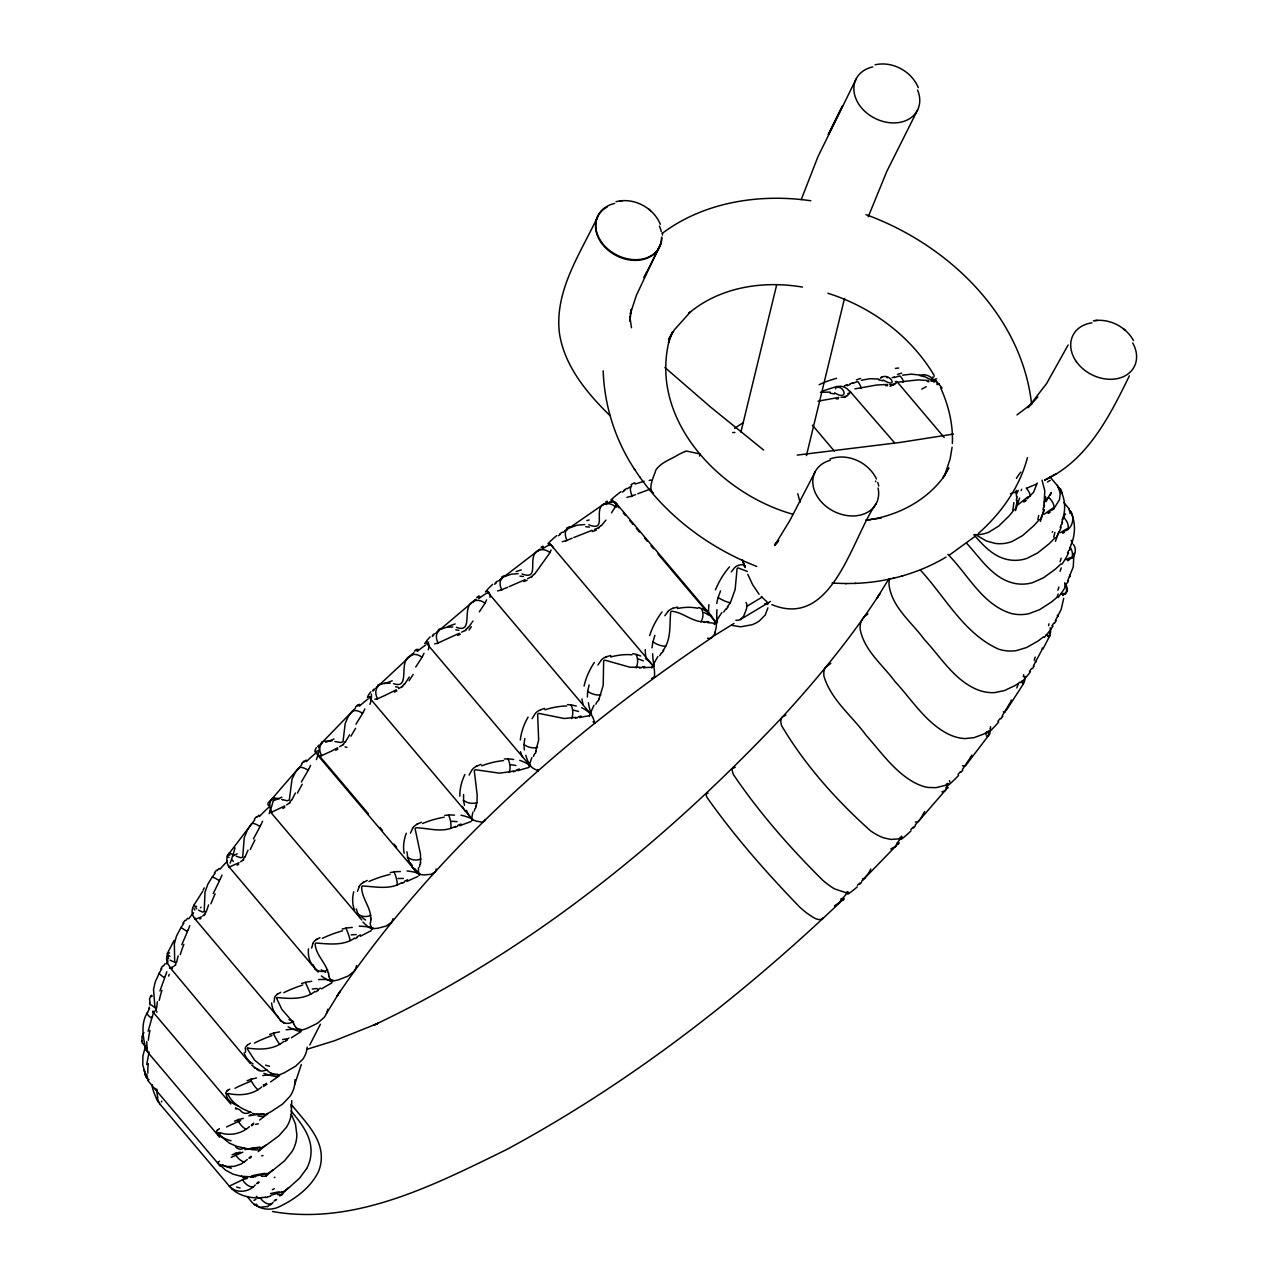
<?xml version="1.0" encoding="UTF-8"?>
<svg xmlns="http://www.w3.org/2000/svg" width="1279" height="1279" viewBox="0 0 1279 1279"><rect width="100%" height="100%" fill="white"/><g stroke="black" fill="none" stroke-linecap="round" stroke-linejoin="round"><path stroke-width="1.5" d="M294.953 1079.636L294.953 1081.347A35.284 31.112 13.5 0 1 290.029 1096.279L282.611 1104.065L271.212 1111.579A109.083 96.181 13.5 0 1 264.034 1115.128M260.165 1148.398A109.083 101.185 -2.1 0 0 267.407 1144.305L278.918 1135.832L286.416 1127.279A35.284 32.742 -2.1 0 0 291.452 1111.403L291.756 1100.627M952.343 443.525C953.255 424.228 948.458 405.043 940.513 387.553M615.791 504.661L615.519 506.388M146.797 1041.506L146.989 1047.213M154.327 1011.513L152.952 1011.977L153 1011.018M401.862 882.574C389.887 890.152 375.514 886.587 362.485 885.995A1.839 1.631 63.7 0 0 361.653 887.13C361.589 898.274 371.07 907.45 370.654 918.498M1016.549 498.362L1016.405 500.537M1016.517 496.684L1016.245 490.337M1068.908 508.866L1069.452 510.992M524.358 749.974L524.054 745.705A33.574 27.978 20.2 0 1 523.99 744.554L524.806 738.479M144.239 1069.788L144.223 1071.642M273.994 1002.224L274.649 998.004M193.864 906.044L194.024 905.148A11.095 11.047 72.2 0 0 194.888 918.834L280.804 1020.434A11.095 9.257 -49.3 0 0 292.747 1021.873L293.818 1024.191M1023.216 683.418L1023.104 684.297L1022.592 682.89A60.465 8.329 -31.8 0 0 1021.649 681.099M463.59 794.547L463.574 800.302A11.095 7.866 4.2 0 0 477.003 802.652L477.163 794.898L474.285 770.869A1.839 1.807 -88.1 0 1 475.324 769.718L499.465 773.155L512.303 771.413M652.034 647.798L652.658 643.113A33.574 31.623 4.6 0 1 652.961 641.882L654.896 635.375M1063.712 598.236L1061.202 609.396L1055.319 620.683M1044.16 502.823L1044.799 490.816L1042.017 480.169M1044.096 503.526L1043.888 505.381M219.684 1137.303L145.678 1049.803L146.366 1048.188M419.56 866.794L419.864 864.508M146.685 1064.576L149.099 1052.057M156.63 1007.996L157.365 1001.761M952.104 447.186L950.137 458.905L944.589 475.596L948.81 467.922L942.767 477.93L944.813 475.292C926.779 501.064 896.595 516.332 865.819 520.233M245.52 1048.396L245.488 1052.265M587.381 697.023L587.557 692.515A33.574 30.104 15 0 1 587.685 691.315L589.107 684.968M716.72 603.48L717.743 598.7M767.896 607.893L765.274 614.911L759.486 620.811A41.791 32.295 27.1 0 1 752.068 624.744L740.589 626.806L731.732 625.351M455.372 826.362C443.062 833.221 429.009 828.2 416.091 827.737A1.839 1.743 72.7 0 0 415.131 828.888L420.519 854.276L420.567 861.119M311.644 948.139L312.875 943.646M169.499 966.956L250.316 1063.632M1037.221 483.014L1033.64 492.159L1027.293 498.778M1043.584 507.267L1043.009 509.697M1068.908 508.658L1063.84 502.503M420.231 862.606L420.455 861.614M551.009 549.906L550.29 552.096M148.124 1031.258L151.785 1018.34A11.095 2.958 27.6 0 1 147.533 1012.504L149.563 1008.348M740.909 432.078L776.657 284.961M806.441 455.58L844.492 298.455M1042.273 647.957L1041.714 650.052M326.481 1013.432L340.198 991.145L337.144 995.893C434.876 851.574 568.292 734.066 712.259 637.326L714.817 633.537L716.128 627.669A109.083 39.569 56.8 0 0 716.448 623.081L657.95 553.935M1062.449 520.089L1061.778 522.647M1063.616 514.925A11.095 5.676 18.8 0 1 1062.705 519.018L1062.577 519.562M178.133 955.845L176.534 962.511M535.613 751.524L538.651 740.093L537.644 714.497A1.839 1.823 -40.2 0 1 538.747 713.378L564.135 718.494L575.934 717.359M1027.453 457.61C1019.667 487.363 1001.169 513.311 978.339 533.487M294.634 1084.736L301.284 1064.56M474.253 811.078L474.973 808.568M153.624 1012.169L152.201 1017.077M715.105 632.673L715.377 631.762M357.496 891.319L359.255 886.635M1062.705 519.018C1066.158 508.562 1065.039 496.364 1058.596 487.299M935.78 380.71L934.917 381.462M1041.57 650.563L1033.304 666.103M477.003 802.652L475.66 806.473M159.939 990.969L164.671 977.875A11.095 1.423 30.9 0 1 159.331 972.935L161.809 968.683M880.56 377.976C889.433 371.054 899.984 389.935 883.229 380.007M1011.353 700.029L1011.018 701.036M166.83 971.768L165.151 976.612M801.214 199.652L817.968 156.662L856.051 79.122M1061.138 524.71L1060.163 527.332M486.548 599.867L485.428 602.537M208.605 904.892L206.191 911.863M868.249 216.743L886.907 171.178L917.619 109.93M142.688 1043.184L145.342 1046.734L142.896 1055.974L142.784 1065.039L146.845 1078.485L144.655 1074.232M167.437 953.367L168.54 958.515M1058.181 594.016L1057.014 597.229A109.083 96.181 13.5 0 1 1051.082 602.249L1039.603 609.667L1028.971 613.664A35.284 31.112 13.5 0 1 1011.289 613.504C982.304 604.695 968.011 574.447 947.835 554.319M1070.235 511.04C1076.326 522.36 1075.463 536.604 1069.724 548.067M599.563 697.343L603.208 685.288L603.64 661.179A1.839 1.807 7.6 0 1 604.775 660.124L629.955 667.222L640.044 667.238M1010.842 701.516L1002.065 716.128M189.804 925.708L187.965 930.409M410.415 833.173L412.637 828.392M971.688 755.154L971.321 756.097M1042.929 649.061L1049.899 635.583L1049.435 632.37M533.503 756.433L534.606 753.731M181.826 944.701L187.421 931.656L180.994 927.531L176.422 936.26L174.344 943.806L174.695 962.272L169.963 960.145M423.973 653.313L422.534 656.431M221.986 875.108L220.052 879.616M924.573 811.605L920.736 818.512L915.172 825.035M720.557 590.898L718.111 597.437A11.095 3.118 27.2 0 0 730.373 602.681L735.137 589.571L737.072 568.771A1.839 1.631 35.8 0 1 738.175 567.924L747.304 571.441M870.807 868.985L869.081 872.438M262.579 821.214L260.644 825.451M248.03 850.167L244.913 857.298M364.835 708.934L363.156 712.483M1021.106 490.592L1021.681 489.265M310.589 765.37L308.751 769.287M971.129 756.544L962.352 769.542M699.485 456.075L700.093 454.349A4.189 1.263 -40.2 0 0 699.965 453.981L686.551 451.055A4.652 1.407 -40.2 0 0 685.88 451.167L684.745 451.615M1046.126 501.624L1047.821 498.075M661.019 243.09L636.334 295.465L630.275 314.058L631.394 309.214L629.86 321.141L629.78 316.153L631.49 327.744M1068.78 550.258L1067.453 553.04M1062.194 519.578L1062.689 518.539M469.105 775.122L471.711 770.326A11.351 11.223 28.6 0 1 475.196 767L476.332 766.393M663.018 650.451C671.523 639.548 669.397 624.983 670.676 612.193A1.839 1.743 26.8 0 1 671.811 611.234C682.858 612.337 691.827 621.578 703.066 621.802M213.241 893.589L219.476 880.799A11.095 1.759 36.3 0 0 211.946 877.442L207.933 883.997L204.992 892.055L204.208 911.591L202.498 912.071L198.533 910.168M147.533 1012.504C140.754 1022.56 142.912 1036.901 145.342 1046.734M309.774 1044.975L320.389 1024.223M1069.947 576.142L1069.548 576.941A11.095 2.958 27.6 0 0 1069.676 575.118M598.124 215.783C580.81 252.922 554.143 290.525 559.467 333.483C564.599 366.29 586.901 392.989 609.859 415.515M646.343 272.907L644.04 277.527L659.372 247.215M295.417 792.996L291.708 800.19M595.854 704.201L597.309 701.388M815.251 471.599L790.07 520.153L774.594 545.493L778.655 540.425L775.122 544.262L777.792 542.072M228.206 854.66L254.777 819.823M1129.373 375.866C1109.708 415.995 1087.47 460.568 1044.607 480.153L1056.166 473.71M1067.565 581.018L1073.257 566.949L1073.96 553.295M988.811 734.897L988.091 736.128A11.095 11.063 20.5 0 0 990.282 728.295M167.277 953.638L174.152 940.369M876.227 503.574C852.054 537.148 832.821 629.86 771.813 604.615M253.434 838.896L260.053 826.586A11.095 3.341 38.6 0 0 251.451 823.868L247.327 830.071L244.241 837.777L242.706 857.122L240.724 857.729L236.183 856.179M1068.125 345.01L1046.558 383.604L1027.98 407.697L1037.829 396.922M1049.819 635.791L1049.052 636.59A11.095 10.776 56.6 0 0 1050.171 627.749M532.112 718.622L535.006 713.906A11.351 11.335 -55.2 0 1 538.699 710.692L539.882 710.149A28.857 26.699 -24.9 0 1 540.697 709.589M947.691 787.081L947.052 788.168M269.421 802.317L269.949 801.437M1066.334 583.304L1064.672 586.182M159.331 972.935L155.271 981.792L153.544 989.434L154.951 1007.772L151.21 1004.846M349.615 734.801L345.442 741.916M598.572 699.085L599.227 697.918M306.64 1168.574L299.622 1178.135L288.75 1187.903A109.083 103.647 -55.3 0 1 281.86 1192.731M301.396 781.981L308.159 770.326A11.095 4.86 40.7 0 0 298.535 768.151L270.684 800.35M597.901 665.048L600.986 660.492A11.351 11.191 68.1 0 1 604.775 657.47L605.974 657.006M888.713 579.163L876.882 598.3L879.952 593.552C851.334 637.534 817.936 678.206 782.54 716.864L782.013 717.455A35.284 12.95 42.6 0 0 781.517 725.513C804.747 764.858 836.546 800.462 870.663 830.918A35.284 12.95 42.6 0 0 883.917 837.937L890.999 839.424L897.986 838.944A109.083 40.049 42.6 0 0 901.359 837.905M659.756 655.679L661.531 652.786M409.28 677.023L404.803 683.913M355.946 724.218L362.612 713.426A11.095 6.267 42.8 0 0 352.045 711.636L348.096 716.832L345.186 723.53L343.028 741.612L340.71 742.539L334.858 741.5M1023.152 684.297L1006.221 710.453M202.658 891.431L193.896 905.212L196.726 908.857M1053.864 623.017L1051.914 625.911M180.994 927.531L183.84 923.278M163.488 966.029L165.071 963.663M664.84 615.727L668.022 611.41M868.633 873.205L861.678 881.247M1065.487 513.87L1063.377 517.292A11.095 8.569 46.6 0 1 1067.853 529.522C1073.417 525.349 1074.376 515.725 1070.331 510.992M415.739 667.03L422.054 657.278A11.095 7.562 44.8 0 0 410.655 655.727C397.321 660.747 411.438 689.973 393.468 683.625M148.972 1079.396L148.188 1080.531L146.685 1074.12M472.255 622.09L472.942 621.066M1050.89 493.15L1048.316 497.211A11.095 7.418 44.5 0 1 1053.88 508.77L1051.37 510.561M471.535 623.145L468.306 627.605M723.658 612.049L725.673 609.156M730.373 602.681L727.351 606.838M479.305 611.858L485.029 603.256A11.095 8.681 46.9 0 0 472.91 601.817C461.223 607.237 474.221 633.968 456.347 627.302M731.284 571.857L734.466 567.86A11.351 10.168 60.3 0 1 738.159 565.414M211.946 877.442L215.08 873.253M1031.657 668.421L1029.499 671.299M611.474 512.831L615.343 506.852A11.095 10.344 52.2 0 0 602.233 505.173C594.495 511.968 606.742 531.936 588.74 524.79M185.727 920.624L187.485 918.29M946.38 789.111L918.546 821.294A11.095 4.86 40.7 0 1 915.348 822.013M896.451 382.757L894.724 384.308M898.897 842.493L897.81 843.852M318.247 746.872L319.11 745.769M150.634 996.165L149.499 999.155L150.139 1002.912M605.974 520.089L601.434 525.605M155.862 1010.234L154.935 1011.113M143.919 1032.601L142.017 1036.438L141.969 1040.93M1000.258 718.398L997.956 721.18M217.142 870.647L219.013 868.393M273.035 1202.372L270.477 1204.914M849.304 393.692L846.698 396.218M836.274 387.521C844.7 385.059 849.016 401.734 834.627 392.797M274.09 1201.109L275.433 1199.59M960.465 771.717L958.067 774.355M256.951 817.345L258.902 815.203M844.06 898.37L842.701 899.808M320.246 744.458L322.276 742.332A11.095 10.36 47.2 0 0 321.764 755.537A33.925 11.911 -87.9 0 1 321.285 755.729M534.382 574.415L549.986 552.688A11.095 9.624 49.2 0 0 537.292 551.217C526.932 557.308 540.457 581.034 521.976 573.919M896.819 845.019L895.844 846.058M372.956 691.14L374.171 689.861M301.972 764.346L295.385 772.324L291.996 779.183L289.326 800.062L287.088 800.75L282.004 799.487M175.223 965.053L173.88 966.189M352.045 711.636L355.466 708.134M321.093 743.547L354.011 709.605M895.987 845.915L863.117 879.808M255.256 1184.962C249.693 1191.516 239.109 1193.355 231.867 1188.543M895.7 846.218L890.855 848.968M913.254 827.065L910.84 829.511M304.162 762.028L306.129 760.046M256.535 1183.667L258.294 1181.956M217.654 1129.981L217.414 1130.236A11.351 4.461 34.6 0 0 216.551 1132.075M864.86 616.254L863.149 618.093A35.284 21.919 35.2 0 0 860.175 629.188C864.108 650.499 882.702 664.84 894.98 681.531C912.135 699.917 925.964 723.29 949.322 734.594A35.284 21.919 35.2 0 0 965.053 738.591L974.118 737.631L983.615 734.082A109.083 67.739 35.2 0 0 988.427 731.284M1053.88 508.77L1059.492 499.673L1060.195 493.726L1058.564 487.379L1059.636 489.617M375.674 688.342L413.964 652.626M410.655 655.727L412.557 653.921M432.238 636.494L433.757 635.055M841.374 901.135L834.436 905.9M253.098 1187.152L253.274 1186.992A11.095 7.466 54.9 0 1 242.594 1179.766L229.644 1185.985A28.857 2.718 10.6 0 0 229.756 1186.145M859.76 883.086L857.394 885.276M840.303 902.159C739.518 997.796 628.597 1083.889 506.036 1149.853C434.3 1184.882 354.811 1225.985 272.491 1211.517M357.656 706.04L359.575 704.265M376.761 687.303L378.28 685.928A11.095 9.64 50.3 0 0 377.641 698.702L385.347 695.264M204.384 914.645L202.642 916.004M247.311 1159.541L241.251 1163.986L234.217 1166.336L227.294 1166.544L219.684 1164.514L225.44 1170.061L233.098 1174.186L240.74 1176.216L251.276 1176.84M227.454 1090.651L226.991 1091.115A11.351 5.915 36.2 0 0 225.775 1093.353M1031.354 404.02L1016.965 414.956M218.517 1161.892L219.524 1161.188M248.893 1158.103L251.004 1156.248M472.91 601.817L476.028 599.148M494.589 584.263L496.412 582.712M435.611 633.393L438.745 630.755A11.095 8.713 52.6 0 0 438.137 642.969L459.353 633.249M416.075 650.771L417.897 649.236M436.922 632.258L474.701 600.251M242.642 860.271L240.532 861.79M249.485 1126.591C241.939 1133.578 230.572 1136.056 220.787 1132.97M1070.235 558.907C1075.319 557.228 1077.062 548.787 1073.369 544.422M974.502 536.78L949.753 554.83M1023.424 501.896L1025.614 500.121M217.942 1129.725L219.428 1128.702M251.339 1125.056L253.77 1123.106M537.292 551.217L540.122 549.027M558.523 535.725L560.586 534.126M498.57 580.954L502.167 578.204A11.095 7.61 54.7 0 0 501.784 589.731L507.571 587.301M770.406 601.514L740.429 619.484A35.284 15.188 58.5 0 1 735.841 620.283M500.073 579.771L538.923 549.938M477.978 597.581L479.673 596.302M289.054 803.26L286.592 804.891M261.731 1086.926C252.555 1095.064 239.509 1095.927 228.094 1093.465A1.839 0.879 48.5 0 0 227.918 1094.312M227.854 1090.332L229.804 1089.053M865.787 615.471L867.865 614.016M263.826 1085.359L266.528 1083.361M1047.869 513.055L1049.867 511.616M1064.432 594.399L1067.469 591.106L1066.494 585.59M277.335 994.375L276.568 994.966A11.351 8.457 38.6 0 0 274.441 997.892M662.202 233.386C704.217 201.842 759.742 193.369 810.838 200.755M563 532.336L604.679 503.51M622.425 492.111L624.696 490.496M602.233 505.173L603.272 504.438M342.452 745.002L339.702 746.696M248.014 1044.703L250.396 1043.216M564.966 530.929L567.013 529.538A11.095 6.315 56.7 0 0 566.997 540.282L572.129 538.235M283.73 1041.522C273.658 1049.835 259.973 1049.851 247.806 1048.093M541.88 547.78L543.367 546.788M316.169 939.777L315.305 940.401A11.351 9.481 39.2 0 0 312.731 943.566M286.032 1039.955L288.958 1037.988M627.334 488.706L631.65 485.956A11.095 4.908 58.7 0 0 632.178 495.836L635.519 494.621M277.927 993.959L280.709 992.312M401.542 686.951L398.536 688.646M1067.693 529.634L1065.759 530.785M1062.753 532.624L1064.48 531.536M314.986 991.481C304.114 999.778 289.965 998.771 277.287 997.54M734.018 623.433L710.117 638.237A35.284 12.79 56.9 0 1 707.559 638.205M740.429 619.484L743.659 616.206L746.328 609.348A102.96 44.333 58.5 0 0 746.968 606.278A5.292 2.286 58.5 0 0 746.073 602.457M363.092 882.638L362.101 883.277A11.351 10.296 39.1 0 0 359.159 886.571M172.969 966.796L169.531 968.123M201.427 916.787L195.127 919.377M317.416 989.978L320.501 988.107M316.856 939.33L319.99 937.619M239.029 862.717L229.309 867.018A11.095 11.063 20.6 0 1 228.989 853.317M653.153 678.158L654.608 675.744L654.448 670.324A109.083 24.013 53.9 0 0 653.713 666.455L549.762 543.527A110.937 24.429 53.9 0 0 549.346 545.286M464.853 630.531L461.687 632.162M606.166 502.599L607.413 501.912M416.922 824.363L415.851 825.003A11.351 10.887 37.3 0 0 412.573 828.344M354.683 938.067C343.188 946.124 328.783 943.886 315.833 943.055A1.839 1.487 58.3 0 0 315.146 944.174C315.881 955.077 325.777 962.655 328.175 972.823M284.833 805.914L271.883 812.101A33.925 8.202 87.6 0 1 271.548 811.989M946.044 557.116C918.61 573.44 886.955 582.217 855.107 583.384M363.844 882.19L367.265 880.448M380.183 684.585L384.339 683.178L390.223 683.178M357.209 936.644L360.374 934.933M441.111 629.188L446.467 627.286L452.798 626.982M323.667 741.276L331.964 740.893M337.704 747.783L331.325 751.157M504.965 576.445L511.152 574.207L518.171 573.647M530.849 577.133L527.556 578.652M330.59 751.54L321.764 755.537M417.737 823.916L421.383 822.221M1067.693 560.122L1069.116 559.419M570.178 527.667L577.101 525.205L584.711 524.534M386.034 694.913L396.362 689.749M404.42 881.295L407.617 879.776M272.987 797.872L279.462 798.688M768.759 602.665L765.785 603.672A34.981 17.314 59.8 0 1 764.714 603.752M635.135 484.054L644.136 481.256M830.822 663.385L825.882 666.935A35.284 17.65 39.2 0 0 824.044 676.543C831.19 700.093 852.198 716.08 866.235 735.441C880.879 751.828 893.781 770.773 913.206 781.949A35.284 17.65 39.2 0 0 927.787 787.432L935.94 787.672L944.286 785.626A109.083 54.565 39.2 0 0 948.426 783.691M253.945 1200.357L255.944 1199.43M477.195 765.961L481 764.378M847.226 385.778L849.816 384.611M597.885 528.051L594.543 529.41M509.138 586.613L525.109 579.659M1027.117 488.018L1036.534 484.054M573.855 537.516L592.049 530.321M457.914 825.275L461.064 824.012M232.107 1154.809L235.032 1153.658A11.095 6.171 56.9 0 0 244.593 1161.987M540.761 709.749L544.646 708.342M852.725 383.38L857.33 381.638A11.095 1.375 68.5 0 1 861.295 387.745L876.547 385.027L887.674 384.467M234.489 1121.171L237.718 1119.94A11.095 4.732 59 0 0 246.255 1129.229M637.757 493.758L650.196 489.122M247.119 1080.707L250.588 1079.476A11.095 3.213 61.1 0 0 258.054 1089.66M512.607 771.301L513.87 770.837M267.375 1206.513L260.308 1207.248L253.881 1204.322M606.885 656.671L610.77 655.487M830.007 458.985C847.593 452.59 868.601 462.343 876.467 479.017M243.522 1179.43L247.295 1178.359M565.989 540.649L562.232 541.72M269.677 1034.423L273.338 1033.256A33.59 31.32 12.5 0 1 274.569 1032.745M673.01 608.292L671.843 608.724A11.351 10.792 61.7 0 0 668.054 611.442M516.348 769.974L519.37 768.983M1062.593 594.879L1063.632 594.559M500.888 590.051L497.595 590.946M236.071 1153.274L240.228 1152.107M631.059 496.236L626.902 497.403M822.605 391.054L836.834 386.418M738.191 565.526L739.342 565.19A28.857 25.644 -74.8 0 1 740.189 564.902L743.866 564.423M894.133 377.593L898.561 376.266A11.095 2.894 71.8 0 1 903.598 381.462L917.954 379.911L928.762 380.534M238.853 1119.557L243.33 1118.358M437.37 643.241L434.572 643.881M1010.426 493.726L1017.381 491.552M785.882 715.137L782.54 716.864C665.048 841.598 528.914 952.056 373.26 1025.406L378.312 1023.232L334.458 1040.77L307.216 1049.196M920.608 375.211C929.433 372.125 940.609 385.746 924.046 376.25M301.62 983.455L305.409 982.4L310.669 994.167M251.803 1079.092L256.535 1077.957M861.391 380.263L870.072 378.696L878.897 379.08M1065.327 594.255L1065.407 594.239A11.095 10.264 51.8 0 0 1064.624 583.048M377.017 698.894L374.747 699.229M892.774 578.412L893.909 578.124M901.503 576.158L902.702 575.854M274.617 1032.888L279.509 1031.897M818.016 401.174L838.832 397.449M342.132 929.066L345.985 928.186A11.095 1.551 68.9 0 1 350.174 940.593M895.204 381.75L896.723 381.494M578.284 716.736L581.13 716.08M875.06 64.797C892.438 60.848 911.607 71.272 918.306 87.675M616.014 201.698C633.681 197.126 653.521 207.582 660.364 224.353M902.574 375.179L911.16 374.155L919.841 375.051M270.572 1196.233L267.823 1196.76M677.726 607.109L673.905 608.021A28.857 26.507 -61.4 0 0 672.994 608.164M390.255 872.582L394.092 871.926A33.59 32.63 -69.9 0 1 395.387 871.702L400.295 871.543M229.373 852.981L234.009 855.139M859.952 388.017L854.9 388.864M953.431 434.077L900.384 442.39L797.281 455.084M1093.353 320.837C1109.149 318.071 1125.952 326.657 1133.546 340.662M321.285 755.649L319.558 755.617M935.333 379.016L936.724 378.84M820.335 392.285L830.247 392.093M902.271 381.654L897.203 382.261M642.218 666.887L644.808 666.583M866.251 520.073L881.247 518.059M444.788 815.41L448.545 815.027A33.59 31.687 -89.6 0 1 449.808 814.947L454.541 815.107M265.68 1197.064C253.913 1199.542 239.157 1196.361 231.403 1188.335M311.692 981.281L306.704 982.096A33.59 32.439 -3.6 0 0 305.377 982.272M843.964 397.098L841.086 397.305M619.995 200.931L622.665 200.675M1094.76 320.629L1097.446 320.374M255.704 1176.664L253.194 1176.824M653.425 493.054C647.11 488.786 654.224 476.092 655.855 470.001C660.907 462.486 670.404 459.593 677.886 454.972A66.444 20.064 -40.2 0 1 684.793 451.551M939.41 383.972L937.571 384.1A11.095 4.333 75.8 0 0 932.375 379.208M352.285 927.387L347.296 927.93A33.59 32.87 -34.9 0 0 345.969 928.09M703.578 621.77L704.585 621.706M735.281 767.304L732.611 768.375A35.284 7.946 45.6 0 0 733.634 774.882C759.39 812.868 790.182 847.961 822.781 880.288A35.284 7.946 45.6 0 0 834.532 888.873L845.867 892.694A109.083 24.541 45.6 0 0 848.345 892.55M504.374 758.943L507.987 758.863A33.59 30.104 81.1 0 1 509.186 758.943L513.678 759.47M832.085 583.112L846.346 583.56M845.595 583.576L855.923 583.352M849.512 390.798L894.325 442.534M706.552 621.642L708.854 621.722M892.358 384.723L889.752 384.579M567.556 704.585L570.962 704.857A33.59 27.898 76.6 0 1 572.081 705.113L576.253 706.008M708.086 793.124L706.104 793.955A34.901 5.292 47 0 0 707.143 797.616C734.658 836.578 766.569 872.838 799.759 907.131A34.901 5.292 47 0 0 807.017 913.254C811.206 915.764 817.681 921.951 822.765 918.674A26.507 3.997 47 0 0 822.861 917.906M250.748 1149.166L248.574 1148.958M941.936 791.829L945.085 790.726A11.095 10.84 41.9 0 0 947.387 785.13M271.548 812.101L270.461 811.717M246.911 1148.654L236.759 1146.368L229.341 1143.138L220.739 1136.136L218.533 1132.746L220.388 1132.858M802.509 287.088C763.147 280.373 719.533 286.96 688.518 313.563L690.34 311.996L674.561 329.598L668.533 339.606L672.562 331.837L668.517 342.82L669.445 339.638C648.485 419.704 720.349 494.238 793.396 514.398M632.785 653.665L635.919 654.288A11.095 7.834 -85 0 1 636.031 667.942M932.919 381.414L930.632 380.902M255.864 1114.409L254.041 1113.817M1036.118 661.93L1035.303 661.451M636.958 654.576L640.747 656.047M698.462 607.445L701.26 608.452A11.095 8.553 -75 0 1 700.956 621.898M827.865 293.243C871.431 306.976 910.648 335.945 934.15 375.387M251.26 1112.41C241.923 1109.101 232.282 1103.649 227.918 1094.312M866.011 214.648C947.595 244.305 1021.905 314.986 1031.641 404.548M756.688 566.405C710.293 548.419 668.469 517.547 639.612 476.795M702.187 608.852L705.528 610.786M259.845 1070.331L256.408 1068.477M986.429 736.08L987.948 736.32L965.629 765.577A11.095 3.341 38.6 0 1 962.527 765.721M427.905 643.881L427.474 643.641A110.937 8.569 48.4 0 0 426.371 643.129L530.337 766.041A109.083 8.425 48.4 0 0 533.103 768.263L538.171 770.965A35.284 2.734 48.4 0 0 537.708 769.494M235.544 1107.822L240.1 1110.044A11.095 8.473 -76.2 0 0 250.412 1111.931M270.908 1073.257L269.485 1072.298A48.266 22.734 -43.6 0 1 268.446 1071.386L254.569 1060.163L247.439 1049.052A1.839 1.103 51.3 0 1 247.79 1048.077M233.05 1189.342L230.508 1187.408M168.476 953.191L168.173 952.935A11.095 10.776 56.6 0 0 169.643 966.38M284.466 1023.376L281.508 1021.058M977.188 535.661L986.445 541.001L995.174 543.399A35.284 33.542 -55.3 0 0 1012.36 541.353L1022.576 535.581L1033.544 525.925A109.083 103.647 -55.3 0 0 1039.188 519.626M763.595 450.032L710.884 407.298L664.856 367.457M1125.28 330.366L1123.314 328.719M650.515 210.683L648.533 209.021M229.069 866.858L228.429 865.995M251.723 1065.071L255.576 1067.981A11.095 8.985 -64 0 0 266.751 1069.564M761.229 596.414L766.217 601.194M318.167 972.104L315.721 969.322M220.5 1166.4L148.14 1080.899M292.747 1021.873L281.876 1009.451L276.76 998.595A1.839 1.311 54.4 0 1 277.287 997.524M1064.831 583.304L1066.094 584.903M973.99 534.878C983.503 545.765 994.295 557.612 1009.371 559.882A35.284 33.542 -26.1 0 0 1026.989 558.363L1037.573 552.992L1048.988 543.863A109.083 103.695 -26.1 0 0 1054.887 537.867M966.652 543.255C980.721 558.459 993.032 578.891 1014.775 583.432A35.284 32.742 -2.1 0 0 1032.585 582.664L1043.296 577.9L1054.887 569.523A109.083 101.185 -2.1 0 0 1060.883 563.943M1049.915 476.795L1057.589 485.86M935.748 380.502L942.127 388.049M896.899 381.542L944.158 437.434M812.405 425.172L834.34 451.119M1022.944 682.554L1023.168 682.97A48.266 6.363 -35.6 0 1 1023.44 683.258M615.023 501.896L711.62 616.126M618.972 507.843L612.465 500.153A110.937 40.193 56.9 0 0 611.65 501.64M623.305 512.959L625.463 515.517M629.796 520.633L633.009 524.438M636.303 528.323L639.42 532.016M644.552 538.091L647.126 541.129M650.979 545.685L653.617 548.803M593.024 721.804A35.284 2.558 51.1 0 0 594.879 722.955L592.944 717.583A109.083 7.882 51.1 0 0 591.17 714.497L487.219 591.585A110.937 8.026 51.1 0 0 487.571 592.737L487.747 593.2M368.352 813.748L315.737 751.54A110.937 40.736 42.6 0 1 318.215 750.709M379.911 827.417L382.469 830.439M394.028 844.108L396.586 847.146M408.145 860.799L411.998 865.355M414.556 868.377L419.688 874.452A109.083 40.049 42.6 0 0 424.292 874.884L431.199 874.308L435.084 871.99A35.284 12.95 42.6 0 0 436.187 868.953M317 754.37L413.597 868.585M269.725 811.094L361.797 919.953M228.781 866.57L316.712 970.537M295.513 1026.733L294.506 1025.39A48.266 22.255 -45.4 0 1 293.962 1024.079M152.84 1011.865L230.78 1104.001M247.199 1196.584L251.563 1201.764A15.972 15.028 -68.3 0 0 253.082 1203.315A26.507 24.94 -68.5 0 0 278.262 1207.2C294.362 1199.622 309.934 1188.431 318.151 1172.299A34.901 32.838 -68.3 0 0 321.173 1160.724C323.139 1138.342 305.169 1121.939 292.507 1105.855M159.731 1103.857L229.596 1186.464M278.95 1018.484L277.703 1016.853M291.068 1110.923C300.581 1122.594 311.309 1135.512 311.053 1151.452A35.284 33.542 -55.3 0 1 306.656 1168.59M219.7 1165.521L218.581 1163.938M920.496 570.194C945.421 597.245 964.206 634 998.979 649.316A35.284 28.73 23.4 0 0 1016.277 650.627L1026.589 647.526L1037.685 641.243A109.083 88.811 23.4 0 0 1043.392 636.878M759.087 594.271L752.628 584.679L747.767 574.319M603.176 370.798C604.359 405.827 615.343 440.344 634.72 469.569M360.134 917.778L358.216 914.565M634.256 468.881L640.044 477.435M159.188 1103.137L157.061 1098.773M218.405 1135.384L217.126 1132.395M291.372 1114.345L295.513 1124.209L296.872 1134.969A35.284 33.542 -26.1 0 1 292.028 1151.596L284.641 1160.724L273.306 1169.949A109.083 103.695 -26.1 0 1 266.16 1174.49M409.328 861.726L407.953 858.113M312.843 964.366L315.178 968.587A11.095 9.273 -33.5 0 0 327.712 970.042M766.745 601.434L767.752 604.503M329.071 975.957L328.495 974.278M744.906 566.661L742.38 559.93L745.209 567.62M877.842 482.455L878.769 485.988M226.799 1097.014L226.191 1093.561M464.517 805.322L463.685 801.357M800.03 502.295L797.792 493.71M1069.868 512.511L1070.091 513.518M356.281 908.905L357.816 913.702A11.095 9.049 -18.5 0 0 370.83 915.316M157.173 1098.053C161.857 1111.563 150.075 1085.807 152.521 1084.896M290.957 1104.369L291.388 1107.854M194.888 918.834L194.728 917.379M370.766 922.207L370.638 920.209M406.946 851.83L407.697 857.138A11.095 8.569 -5.9 0 0 420.999 859.056M662.474 235.096L662.41 233.146M155.622 1088.397L155.638 1090.092M661.451 237.782A34.421 26.603 27.1 0 1 614.607 254.713A34.421 26.603 27.1 0 1 607.317 206.926M661.867 237.015A34.533 26.683 27.1 0 1 633.697 259.637A34.533 26.683 27.1 0 1 597.165 233.641A34.533 26.683 27.1 0 1 614.687 203.457M659.404 226.079A34.533 26.683 27.1 0 1 661.259 231.691M917.587 90.09A34.405 26.587 27.1 0 1 906.699 120.242A34.533 26.683 27.1 0 1 863.901 110.442A34.405 26.587 27.1 0 1 872.758 66.924M1076.342 361.621A34.533 26.683 27.1 0 1 1081.187 326.545A34.405 26.587 27.1 0 1 1091.914 322.852M1132.698 342.98A34.405 26.587 27.1 0 1 1120.676 377.721A34.405 26.587 27.1 0 1 1076.374 361.605M878.065 488.05A34.405 26.587 27.1 0 1 855.203 515.869A34.405 26.587 27.1 0 1 815.283 492.735A34.405 26.587 27.1 0 1 830.199 460.312M875.523 481.016A34.405 26.587 27.1 0 1 875.859 481.719M746.968 606.278A502.823 151.801 -40.2 0 1 762.108 597.149M835.97 387.009A11.095 10.792 42.8 0 1 849.048 390.814M835.731 388.033A48.762 5.915 -43.7 0 1 835.491 388.784M830.135 393.245A38.146 33.862 10.4 0 1 834.372 393.948M847.833 393.692A45.964 3.645 -36.7 0 1 850.967 392.413M846.33 396.01A10.919 4.812 17.2 0 1 844.572 396.57M845.371 397.177A12.294 5.708 21.6 0 1 844.316 397.401M836.29 398.92A42.287 7.546 -10.3 0 1 838.337 398.744M856.402 379.927A41.552 35.636 -3.5 0 1 860.671 378.408M849.895 383.956A48.698 20.528 -31.5 0 1 852.869 382.725M844.444 385.842A60.944 31.176 -33.4 0 1 847.178 384.547M880.703 377.625A11.095 10.296 47.6 0 1 882.302 377.225M886.763 377.497A11.095 10.296 47.6 0 1 887.658 377.785M878.737 379.927A38.146 35.54 -0.3 0 1 882.974 380.822M890.072 386.338A45.964 3.022 -33.4 0 1 894.309 384.196M894.261 384.052A10.919 3.517 21.7 0 1 892.694 384.244M893.765 385.011A12.294 4.189 26 0 1 892.854 385.107M885.612 385.634A42.287 10.68 -9.2 0 1 887.61 385.682M861.406 388.129A33.925 19.713 -10 0 1 860.048 388.416M819.12 384.723A55.796 18.29 -7.4 0 1 836.578 378.312M897.458 374.459A41.552 33.27 8.6 0 1 901.663 373.18M892.166 377.673A48.698 21.455 -32.8 0 1 894.405 376.937M919.713 375.578A38.146 36.515 -19.1 0 1 923.87 376.713M1018.18 490.337A11.095 7.77 5.2 0 1 1016.229 493.79M1016.917 496.444A48.282 23.102 -40.4 0 1 1017.013 498.091M1017.061 500.265A60.465 31.08 -34.3 0 1 1015.174 509.394M1013.863 502.551A56.724 21.423 -77.2 0 1 1012.84 509.889M1015.542 510.609A56.724 18.482 -76.4 0 1 1019.651 498.107M1017.94 504.869A60.465 5.516 -43 0 1 1028.156 496.652M1014.151 509.666A109.083 101.057 -79 0 1 1008.923 516.14L998.691 526.085L989.035 532.064A35.284 32.694 -79 0 1 974.342 534.59M921.743 389.088A45.964 2.014 -30.2 0 1 926.236 386.722M934.07 381.046A10.919 2.094 25.5 0 1 932.663 380.838M934.373 381.989A12.294 2.558 29.7 0 1 933.702 381.973M927.099 381.43A42.287 13.829 -8.7 0 1 928.954 381.718M903.789 381.861A33.925 17.33 -2.6 0 1 902.43 382.069M895.412 368.384A55.796 22.494 -7.5 0 1 898.657 368.048M932.727 377.113A41.552 30.056 17.4 0 1 934.134 376.825M1016.421 478.314A54.933 19.457 -76.7 0 1 1020.85 472.127M1045.471 496.668A11.095 6.811 12.8 0 1 1044.224 502.087M1044.463 505.077A48.282 22.974 -42.3 0 1 1044.208 506.948M1043.888 509.394A60.465 31.703 -36.8 0 1 1040.323 519.45M1038.708 515.485A56.724 16.611 -77 0 1 1037.877 519.466M1040.307 521.464A56.724 13.701 -75.8 0 1 1044.415 509.713M1044.335 514.19A60.465 5.228 -41 0 1 1053.033 508.035M1024.479 501.768A48.266 6.683 -45.6 0 1 1026.126 500.441M1026.174 488.066A11.095 6.123 42.5 0 1 1030.171 496.492M937.907 384.531A33.925 14.389 3.6 0 1 937.011 384.595M1047.517 482.023A54.933 14.836 -76.2 0 1 1050.267 480.408M1048.013 498.314A33.574 20.592 75.5 0 1 1048.492 497.435M1062.497 522.328A48.282 22.638 -44.2 0 1 1061.89 524.406M1061.202 527.076A60.465 31.991 -39.4 0 1 1056.054 537.835M1054.903 532.432A56.724 11.735 -76 0 1 1053.72 537.036M1055.463 541.321A56.724 8.937 -74.5 0 1 1058.804 531.904M1060.435 532.703A60.465 5.26 -39.1 0 1 1067.389 528.579M1048.46 513.343A48.266 6.107 -44 0 1 1049.979 512.224M1051.274 492.511A45.964 4.684 -63.1 0 1 1050.219 495.405M1057.781 486.995A11.351 1.055 69.5 0 1 1057.525 485.349M1058.213 487.539A28.857 8.234 86.2 0 1 1058.484 488.034M1060.451 488.69A45.868 24.797 -59.3 0 1 1062.194 493.438M1071.147 540.314A11.095 4.381 23.6 0 1 1071.226 544.183M1070.555 547.78A48.282 22.095 -45.9 0 1 1069.628 550.018M1068.589 552.88A60.465 31.943 -42 0 1 1062.018 564.103M1061.17 558.204A56.724 6.923 -74.5 0 1 1060.131 561.721M1060.067 571.313A56.724 4.301 -72.6 0 1 1061.25 567.94M1065.887 559.738A60.465 5.596 -37.1 0 1 1071.131 557.388M1062.993 533.167A48.266 5.724 -42.4 0 1 1064.32 532.304M1052.601 531.552A45.964 2.126 -61 0 1 1052.233 532.24M1068.429 580.826A48.282 21.359 -47.5 0 1 1067.214 583.16M1065.823 586.182A60.465 31.527 -44.6 0 1 1058.037 597.597M1058.916 587.061A56.724 2.286 -72.4 0 1 1057.893 590.211M1060.883 594.255A60.465 6.235 -35.2 0 1 1064.592 593.424M1067.725 560.762A48.266 5.564 -40.7 0 1 1068.86 560.154M1070.075 547.412A11.095 9.529 48.9 0 1 1071.722 558.252M1057.253 615.263A11.095 1.423 30.9 0 1 1057.749 616.51M1056.182 620.635A48.282 20.448 -48.9 0 1 1054.695 623.033M1053.017 626.134A60.465 30.776 -47 0 1 1044.24 637.502M1034.247 660.236A56.724 2.078 -69.6 0 1 1035.191 657.086M1048.956 623.816A56.724 4.141 -67.1 0 1 1048.54 625.703M1045.95 635.087A60.465 7.146 -33.5 0 1 1048.204 635.583M1062.593 595.47A48.266 5.612 -38.9 0 1 1063.488 595.151M1034.103 666.231A48.282 19.393 -50 0 1 1032.393 668.645M1030.458 671.763A60.465 29.689 -49.2 0 1 1020.978 682.81M1016.853 687.974A56.724 6.027 -66.4 0 1 1018.1 684.217M1023.68 674.752A56.724 7.738 -63.6 0 1 1023.328 676.815M1020.338 681.931A109.083 79.25 30.2 0 1 1014.998 685.56L1004.591 690.532L994.79 692.594A35.284 25.644 30.2 0 1 978.147 690.02C954.518 680.62 941.056 657.422 924.413 639.58C911.735 622.186 891.719 607.237 889.001 584.615A35.284 25.644 30.2 0 1 889.64 578.779M1047.645 636.51A48.266 5.883 -37.3 0 1 1048.252 636.494M1005.15 712.003A11.095 1.759 36.3 0 1 1003.296 711.843M1002.72 716.48A48.282 18.21 -50.9 0 1 1000.849 718.846M998.707 721.932A60.465 28.314 -51.1 0 1 988.795 732.387M985.885 734.785A56.724 9.481 -62.6 0 1 986.908 731.556M990.522 726.6A56.724 10.792 -59.6 0 1 990.458 728.359M988.699 731.124A60.465 9.752 -30.4 0 1 988.155 733.97M1024.895 676.351A11.095 11.047 72.1 0 1 1023.072 684.281M962.815 770.166A48.282 16.931 -51.4 0 1 960.833 772.436M958.579 775.41A60.465 26.683 -52.7 0 1 948.538 785.018M946.428 786.073A56.724 12.374 -58.3 0 1 947.195 783.292M949.466 780.638A56.724 13.238 -55.1 0 1 949.769 782.029M947.899 783.979A60.465 11.367 -29.2 0 1 945.948 787.88M989.69 733.746A48.266 7.019 -34.1 0 1 989.578 734.338M915.364 825.93A48.282 15.588 -51.7 0 1 913.35 828.041M911.032 830.838A60.465 24.829 -53.9 0 1 901.183 839.392M899.808 839.536A56.724 14.597 -53.5 0 1 900.272 837.169M901.375 836.098A56.724 15.012 -50.2 0 1 902.063 837.106M900.24 838.416A60.465 13.142 -28.2 0 1 896.883 843.277A11.095 10.36 47.2 0 1 894.82 847.114M947.947 787.64A48.266 7.866 -32.7 0 1 947.451 788.503M865.036 877.81A11.095 6.267 42.8 0 1 862.542 878.849M861.566 882.398A48.282 14.197 -51.7 0 1 859.568 884.301M857.282 886.843A60.465 22.798 -54.7 0 1 847.929 894.133M847.242 893.605A56.724 16.131 -48.4 0 1 847.353 891.671M847.353 891.799A56.724 16.051 -45 0 1 848.441 892.47M846.858 893.126A60.465 15.044 -27.5 0 1 842.094 898.849M898.961 843.277A48.266 8.873 -31.5 0 1 898.066 844.412M282.659 1194.298A56.724 14.581 -4.5 0 1 277.735 1194.762M282.083 1191.596A60.465 30.392 -39.3 0 1 271.036 1195.178M282.387 1193.899A60.465 3.661 -43.2 0 1 288.494 1187.631M270.62 1193.531A56.724 11.431 -4.5 0 1 279.142 1191.836M257.862 1183.459A48.282 5.979 -36.7 0 1 259.189 1182.164M265.936 1176.312A60.465 3.373 -40.9 0 1 272.683 1170.093M251.467 1175.913A56.724 16.307 -3.5 0 1 264.817 1173.355M266.096 1176.088A56.724 19.345 -4 0 1 261.332 1176.296M266.512 1173.403A60.465 30.376 -41.6 0 1 256.184 1175.753M267.503 1197.272A48.266 22.51 -35.9 0 1 265.345 1197.544M261.923 1197.4A11.095 5.644 80.5 0 1 256.312 1196.297M157.893 1097.99A45.964 24.589 -58.9 0 1 156.965 1089.244M159.859 1103.985A10.919 1.215 67.8 0 1 159.715 1104.432M159.491 1102.802A12.294 0.975 64 0 1 159.124 1102.258M161.538 1101.938A42.287 2.27 -66.9 0 1 161.762 1101.139M240.1 1187.983A45.964 20.416 -14.6 0 1 236.583 1187.088M229.261 1186.656A11.351 1.327 30.5 0 1 230.3 1186.8M242.386 1179.574A33.59 20.88 25.9 0 1 243.314 1179.206M274.314 1177.511A54.933 1.327 -15.2 0 1 274.985 1177.319M144.879 1074.168A38.146 22.351 -19.7 0 1 144.879 1071.514M249.821 1158.31A48.282 6.523 -35.1 0 1 251.387 1156.951M258.214 1151.628A60.465 3.437 -38.7 0 1 265.6 1145.408M244.817 1149.661A56.724 21.119 -3.2 0 1 259.573 1147.183M259.653 1149.933A56.724 23.981 -4.1 0 1 251.323 1149.645M260.596 1147.439A60.465 30.041 -43.8 0 1 251.196 1148.462M252.89 1177.256A48.266 22.878 -37.8 0 1 250.988 1177.224M247.966 1176.632A11.095 6.779 86.5 0 1 241.379 1176.088M147.884 1051.114A11.095 4.381 23.6 0 1 145.166 1046.094M147.9 1073.081A45.964 22.59 -61 0 1 148.316 1063.68M231.467 1168.207A45.964 22.974 -16.1 0 1 222.786 1165.089M217.686 1163.426A11.351 2.926 32.7 0 1 218.325 1162.419M218.181 1162.035A28.857 6.059 12.5 0 1 218.293 1161.844M231.195 1157.383A45.868 2.75 -21.9 0 1 242.882 1152.155M234.872 1153.466A33.59 24.269 25.4 0 1 235.912 1153.066M261.667 1155.864A54.933 2.334 -12.5 0 1 262.994 1155.561M156.773 1012.297A55.78 5.58 -73.2 0 1 157.013 1011.545M151.833 1016.837A34.021 16.355 -77.7 0 1 151.434 1018.084M148.636 1008.555A48.762 21.727 -47.5 0 1 149.403 1007.069M142.289 1043.28A38.146 20.384 -11.7 0 1 142.081 1040.914M251.707 1125.76A48.282 7.258 -33.6 0 1 253.482 1124.337M259.653 1120.02A60.465 3.837 -36.5 0 1 267.775 1113.769M248.845 1115.88A56.724 25.772 -3.6 0 1 263.922 1113.897M263.282 1116.535A56.724 28.378 -5 0 1 258.006 1115.991M251.02 1114.808A56.724 28.378 -5 0 1 250.156 1114.617M264.465 1114.329A60.465 29.401 -45.9 0 1 256.2 1113.945M248.318 1149.261A48.266 23.054 -39.7 0 1 246.687 1148.91M244.081 1147.918A11.095 7.738 -85.9 0 1 235.592 1146.799M148.364 1040.291A45.964 20.352 -62.5 0 1 149.979 1030.426M146.238 1045.742A10.919 1.823 73.5 0 1 146.414 1047.437M147.101 1049.084A12.294 2.526 69.8 0 1 146.829 1049.276M146.973 1048.46A42.287 2.878 -61.3 0 1 147.197 1047.757M231.051 1140.788A45.964 25.276 -18.3 0 1 219.412 1134.857M217.43 1129.901A28.857 9.401 13.8 0 1 217.67 1129.645M226.591 1126.943A45.868 5.02 -19.8 0 1 240.724 1120.612M237.606 1119.764A33.59 27.179 23.7 0 1 238.741 1119.349M255.544 1124.385A54.933 6.283 -10.4 0 1 258.342 1123.825M168.636 976.085A55.78 1.167 -70.9 0 1 169.26 974.294M164.783 976.453A34.021 18.801 -70.6 0 1 164.304 977.7M151.034 996.725A11.095 10.264 51.8 0 1 151.689 995.206M166.382 963.934A60.928 28.825 -47.5 0 1 168.029 961.632M160.898 968.747A48.762 20.816 -48.9 0 1 162.609 965.981M150.027 1005.006A38.146 17.762 -4.7 0 1 149.579 1002.96M150.762 996.373A41.552 13.765 51.9 0 1 152.185 996.245M236.279 1109.037A33.574 1.807 18.4 0 1 235.368 1108.669M263.538 1086.526A48.282 8.17 -32.3 0 1 265.504 1085.072M270.684 1081.858A60.465 4.604 -34.4 0 1 279.621 1075.559M262.707 1075.591A56.724 30.12 -4.8 0 1 277.847 1074.296M276.808 1076.71A56.724 32.423 -6.8 0 1 263.858 1073.337M278.007 1074.904A60.465 28.474 -47.8 0 1 271.068 1073.065M277.655 1075.479A109.083 88.811 23.4 0 0 284.609 1072.585L295.609 1066.206L302.723 1059.316A35.284 28.73 23.4 0 0 307.184 1047.117M253.866 1113.993A48.266 22.99 -41.7 0 1 252.555 1113.354M159.251 1000.45A45.964 17.938 -63.4 0 1 161.937 990.33M156.134 1007.165A10.919 3.261 77.1 0 1 155.91 1009.003M156.342 1010.026A12.294 4.173 73.5 0 1 155.926 1010.458M154.024 1012.584A42.287 4.972 -57.9 0 1 153.768 1012.392M237.75 1105.791A45.964 27.259 -21.2 0 1 226.575 1097.126M227.23 1090.571A28.857 12.646 14.4 0 1 227.598 1090.236M235 1088.269A45.868 7.482 -18.2 0 1 250.924 1081.235M250.508 1079.316A33.59 29.561 20.1 0 1 251.723 1078.916M263.218 1085.104A54.933 10.424 -8.8 0 1 266.943 1084.464M203.073 890.12A55.78 2.91 -68.1 0 1 204.288 887.914M187.581 930.313A34.021 20.64 -62.4 0 1 187.054 931.528M168.716 955.493A41.552 7.786 54.5 0 1 170.043 956.292M169.595 952.871A48.698 5.963 -37.1 0 1 168.892 952.919M188.637 918.85A60.928 27.674 -49.2 0 1 193.625 912.774M182.993 923.134A48.762 19.745 -50 0 1 184.959 920.368M167.789 960.273A38.146 14.533 1.1 0 1 167.117 958.547M269.565 1066.238A54.933 30.136 -5.9 0 1 265.6 1065.183M255.065 1068.205A33.574 6.123 20.6 0 1 254.249 1067.693M279.701 1044.272A11.095 1.631 63.4 0 1 273.338 1033.256M285.089 1041.522A48.282 9.225 -31.1 0 1 287.215 1040.083M291.436 1037.797A60.465 5.676 -32.4 0 1 301.157 1031.545M286.128 1029.787A56.724 34.069 -7 0 1 301.093 1029.355M299.878 1031.45A56.724 36.02 -9.6 0 1 288.095 1026.797M300.917 1030.139A60.465 27.291 -49.5 0 1 295.433 1026.829M300.709 1030.426A109.083 79.25 30.2 0 0 307.28 1028.268L317.624 1023.2L324.211 1017.333A35.284 25.644 30.2 0 0 327.76 1009.227M180.291 954.582A45.964 15.38 -63.8 0 1 183.84 944.414M176.134 961.92A10.919 4.588 81.4 0 1 175.527 963.886M175.862 964.686A12.294 5.692 77.8 0 1 175.303 965.277M172.425 968.379A42.287 6.683 -54 0 1 171.738 968.603M253.082 1063.936A45.964 28.889 -24.8 0 1 244.113 1052.809M245.232 1048.252A11.351 7.274 37.6 0 1 246.927 1045.646M247.295 1044.975A28.857 15.716 14.3 0 1 247.774 1044.591M254.393 1043.088A45.868 10.072 -17.1 0 1 271.931 1035.59M282.563 1039.539A54.933 14.661 -7.8 0 1 286.912 1038.916M234.984 847.817A55.78 6.587 -64.7 0 1 230.172 863.085M219.684 879.536A34.021 21.839 -53.2 0 1 219.109 880.719M193.976 906.507A48.698 6.459 -35.5 0 1 193.657 906.187M196.63 906.347A60.944 8.058 -29.3 0 1 194.984 906.363M219.924 869.288A60.928 26.299 -50.7 0 1 227.406 861.167M214.392 872.87A48.762 18.545 -50.9 0 1 216.535 870.152M194.856 910.056A38.146 10.808 6 0 1 194.088 908.682M293.658 1021.521A54.933 33.798 -8.4 0 1 289.022 1019.683M280.74 1020.946A33.574 10.408 22.3 0 1 280.053 1020.322M315.849 991.849A48.282 10.408 -30.1 0 1 318.119 990.442M321.589 988.859A60.465 7.05 -30.6 0 1 331.964 982.816M318.551 979.57A56.724 37.539 -10.2 0 1 333.084 980.146M331.885 981.872A56.724 39.073 -13.6 0 1 321.397 975.941M328.703 976.357A60.465 25.868 -51 0 0 332.604 981.105A109.083 67.739 35.2 0 0 338.679 979.746L348.096 976.085L353.947 971.353A35.284 21.919 35.2 0 0 356.617 965.549M210.907 903.821A45.964 12.774 -63.6 0 1 215.128 893.861M205.855 911.415A10.919 5.771 86.8 0 1 204.896 913.494M205.2 914.165A12.294 7.035 83.2 0 1 204.464 914.869M200.915 918.466A42.287 7.946 -49.8 0 1 199.812 919.009M201.075 907.259A55.796 12.678 -45.5 0 1 200.435 907.658M278.071 1016.581A45.964 30.104 -29 0 1 271.628 1002.992M277.127 994.247A28.857 18.53 13.3 0 1 277.719 993.815M283.81 992.68A45.868 12.742 -16.4 0 1 302.787 985.006M312.268 989.019A54.933 18.881 -7.4 0 1 317.048 988.507M273.498 798.416A55.78 9.752 -60.8 0 1 269.15 813.652M259.509 816.45A60.928 24.701 -51.8 0 1 268.782 807.321M268.078 802.924A60.944 11.911 -26.7 0 0 268.654 805.738A110.937 55.493 39.2 0 1 269.645 805.226M281.908 797.137A55.796 12.822 -35.9 0 1 273.626 800.59M260.292 825.419A34.021 22.383 -43.1 0 1 259.701 826.522M232.25 860.096A41.552 4.492 59.9 0 1 233.306 861.454M227.358 855.795A48.698 7.162 -33.9 0 1 227.47 855.139M229.117 857.426A60.944 9.896 -27.9 0 1 227.262 856.322M254.313 819.168A48.762 17.251 -51.5 0 1 256.567 816.578M229.868 855.267A38.146 6.651 10.1 0 1 229.469 854.372M325.617 972.312A54.933 36.947 -11.9 0 1 321.253 969.834M315.21 969.274A33.574 14.565 23.5 0 1 314.682 968.523M355.114 938.706A48.282 11.687 -29.4 0 1 357.496 937.363M360.406 936.276A60.465 8.681 -28.9 0 1 371.246 930.648M359.191 926.188A56.724 40.416 -14.7 0 1 373.1 927.883M372.029 929.225A56.724 41.52 -18.8 0 1 362.932 922.015M372.317 929.002A60.465 24.253 -52.1 0 1 370.079 922.862M372.621 928.65A109.083 54.565 39.2 0 0 378.008 928.186L386.258 926.044L391.214 922.495A35.284 17.65 39.2 0 0 392.989 918.69M328.735 974.086A48.266 21.583 -47 0 1 328.463 972.6M250.3 849.512A45.964 10.168 -62.9 0 1 254.953 839.967M244.593 856.946A10.919 6.795 -86.6 0 1 243.33 859.104M243.618 859.696A12.294 8.186 -90 0 1 242.722 860.495M238.645 864.348A42.287 8.745 -45.4 0 1 237.175 865.132M229.197 866.443A33.925 4.157 84 0 1 229.005 866.171M237.191 853.764A55.796 13.094 -40.7 0 1 232.41 856.099M312.156 964.846A45.964 30.888 -33.9 0 1 308.463 948.89M315.993 939.633A28.857 21.024 11.1 0 1 316.68 939.186M322.34 938.354A45.868 15.396 -16.2 0 1 342.532 930.808M351.149 934.885A54.933 22.99 -7.7 0 1 356.249 934.565M319.302 746.904A55.78 12.342 -56.4 0 1 316.377 759.63M306.384 761.629A60.928 22.958 -52.7 0 1 315.529 753.331M314.922 751.908A60.944 14.069 -25.8 0 1 316.377 747.591M334.027 738.974A55.796 11.879 -31.3 0 1 325.665 742.236M308.399 769.255A34.021 22.239 -33 0 1 307.807 770.278M272.347 799.135A41.552 10.488 62.9 0 1 273.706 799.647M271.883 812.101A11.095 10.84 41.9 0 1 272.107 798.592M269.022 801.965A48.698 8.042 -32.6 0 1 269.565 800.99M301.764 763.387A48.762 15.876 -51.8 0 1 304.082 760.989M282.195 799.551A38.146 2.174 13.4 0 1 282.659 799.631M365.522 920.001A54.933 39.537 -16.7 0 1 361.557 916.835M357.864 914.533A33.574 18.498 24 0 1 357.465 913.67M394.092 871.926A11.095 3.07 72.2 0 1 397.257 884.86M401.926 883.389A48.282 13.03 -28.9 0 1 404.356 882.174M406.914 881.439A60.465 10.536 -27.6 0 1 417.945 876.451M407.058 870.951A56.724 42.655 -20.5 0 1 420.12 873.861M419.304 874.788A56.724 43.294 -25.3 0 1 411.678 866.347M419.048 875.14A60.465 22.478 -52.9 0 1 418.537 867.674M371.022 919.921A48.266 20.736 -48.4 0 1 371.086 918.21M297.431 793.108A45.964 7.626 -61.7 0 1 302.26 784.235M291.404 799.887A10.919 7.626 -78.2 0 1 289.869 802.077M290.157 802.62A12.294 9.129 -81.2 0 1 289.134 803.468M284.673 807.433A42.287 9.049 -40.8 0 1 282.851 808.392M354.523 909.977A45.964 31.224 -39 0 1 353.707 891.831M362.932 882.494A28.857 23.134 7.1 0 1 363.7 882.03M368.976 881.503A45.868 17.986 -16.5 0 1 390.095 874.404M398.057 878.513A54.933 26.891 -8.7 0 1 403.349 878.481M371.23 694.049A55.78 14.277 -51.6 0 1 369.935 704.409M359.447 706.152A60.928 21.072 -53.2 0 1 368.224 698.814M367.393 697.391A60.944 16.323 -25.2 0 1 370.846 691.779M392.237 680.764A55.796 10.296 -26.8 0 1 384.26 683.689M370.558 696.735A110.937 24.956 45.6 0 0 368.736 696.879L472.702 819.791A109.083 24.541 45.6 0 0 476.427 821.134L481.799 822.141L484.469 821.054A35.284 7.946 45.6 0 0 484.869 819.487M362.82 712.451A34.021 21.407 -23.2 0 1 362.277 713.394M322.052 741.804A41.552 16.179 66.4 0 1 323.779 741.564M317.911 746.376A48.698 9.065 -31.4 0 1 318.919 745.097M355.578 706.919A48.762 14.469 -51.9 0 1 357.864 704.745M345.058 746.872A38.146 2.494 16.2 0 1 346.929 747.352M412.43 865.819A54.933 41.488 -22.8 0 1 408.992 861.918M407.697 858.097A33.574 22.095 23.9 0 1 407.457 857.122M448.545 815.027A11.095 4.492 76.2 0 1 450.768 828.36M455.132 827.289A48.282 14.421 -28.7 0 1 457.562 826.234M459.88 825.754A60.465 12.566 -26.5 0 1 470.848 821.63M461.016 815.219A56.724 44.173 -27.6 0 1 473.038 819.391M472.543 819.919A56.724 44.333 -32.8 0 1 466.435 810.31M471.695 820.782A60.465 20.592 -53.3 0 1 472.91 812.117M420.375 864.172A48.266 19.729 -49.6 0 1 420.775 862.254M350.942 736.192A45.964 5.212 -60.2 0 1 355.626 728.311M345.154 741.644A10.919 8.234 -67.9 0 1 343.38 743.834M343.683 744.346A12.294 9.8 -70 0 1 342.532 745.225M337.848 749.142A42.287 8.857 -36.2 0 1 335.69 750.245M404.148 853.301A45.964 31.112 -44.2 0 1 406.274 833.205M416.794 824.204A28.857 24.797 0.6 0 1 417.625 823.756M422.534 823.5A45.868 20.448 -17.4 0 1 444.245 817.185M451.695 821.326A54.933 30.472 -10.5 0 1 457.051 821.646M427.794 641.658A55.78 15.524 -46.6 0 1 428.321 649.812M417.386 651.363A60.928 19.121 -53.4 0 1 425.603 645.096M424.708 643.625A60.944 18.625 -24.9 0 1 430.096 636.91M455.132 623.944A55.796 8.09 -22.7 0 1 448.146 626.342M422.246 656.415A34.021 19.92 -14.4 0 1 421.734 657.246M377.945 685.016A41.552 21.423 70.5 0 1 380.071 684.265M372.86 690.388A48.698 10.232 -30.4 0 1 374.299 688.869M414.412 651.155A48.762 13.078 -51.6 0 1 416.586 649.284M395.563 686.775A38.146 7.274 18.3 0 1 398.393 687.351M465.22 811.094A54.933 42.751 -30.1 0 1 462.406 806.441M463.51 801.341A33.574 25.276 22.8 0 1 463.414 800.286M507.987 758.863A11.095 5.771 81.1 0 1 509.378 772.452M513.439 771.797A48.282 15.78 -28.7 0 1 515.821 770.933M517.963 770.677A60.465 14.724 -25.7 0 1 528.563 767.592M519.706 760.35A56.724 44.957 -35.7 0 1 530.529 765.833M530.433 765.961A56.724 44.653 -41 0 1 525.829 755.313M528.93 767.288A60.465 18.625 -53.5 0 1 531.888 757.552M475.612 808.2A48.266 18.593 -50.6 0 1 476.316 806.138M409.12 680.748A45.964 2.974 -58.2 0 1 413.165 674.417M404.5 683.689A10.919 8.617 -55.4 0 1 402.549 685.816M402.869 686.295A12.294 10.216 -56.2 0 1 401.638 687.175M396.874 690.916A42.287 8.186 -31.7 0 1 394.412 692.115M377.625 698.91A33.925 15.204 -82.5 0 1 377.001 699.069M459.864 796.193A45.964 30.52 -49.2 0 1 464.869 774.482M476.236 766.233A28.857 25.996 -9.8 0 1 477.115 765.801M481.671 765.801A45.868 22.734 -19 0 1 503.606 760.573M510.673 764.746A54.933 33.654 -13.2 0 1 515.965 765.529M487.523 591.298A55.78 16.035 -41.3 0 1 490.001 597.309M478.81 598.604A60.928 17.139 -53.3 0 1 486.276 593.472M485.412 591.969A60.944 20.896 -25.1 0 1 492.607 584.407M521.24 569.906A55.796 5.34 -19 0 1 516.061 571.537M485.173 602.505A34.021 17.826 -6.7 0 1 484.757 603.224M438.345 629.668A41.552 26.108 75.6 0 1 440.903 628.501M432.478 635.439A48.698 11.495 -29.6 0 1 434.3 633.744M476.779 597.501A48.762 11.703 -51.1 0 1 478.778 595.982M455.74 629.828A38.146 12.023 19.8 0 1 458.953 630.323M522.647 757.136A54.933 43.31 -38.1 0 1 520.537 751.716M537.468 747.48A11.095 6.939 12.1 0 1 524.07 744.57M570.962 704.857A11.095 6.907 87.3 0 1 571.633 718.542M575.374 718.27A48.282 17.123 -29.1 0 1 577.66 717.631M579.659 717.583A60.465 16.963 -25.2 0 1 589.635 715.744M581.705 707.703A56.724 44.989 -44.2 0 1 591.202 714.481M591.537 714.274A56.724 44.205 -49.1 0 1 588.42 702.683M589.411 715.936A60.465 16.659 -53.3 0 1 594.048 705.257M535.325 753.395A48.266 17.346 -51.2 0 1 536.333 751.221M469.025 630.067A45.964 0.991 -55.8 0 1 471.327 626.71M468.002 627.413A10.919 8.761 -41.5 0 1 465.924 629.444M466.259 629.907A12.294 10.36 -40.4 0 1 464.964 630.755M460.392 634.176A42.287 7.035 -27.5 0 1 457.61 635.423M438.121 643.241A33.925 18.002 -76.1 0 1 437.354 643.481M520.329 739.981A45.964 29.497 -53.8 0 1 528.083 717.087M544.934 709.829A45.868 24.765 -21.1 0 1 566.709 706.008M573.44 710.197A54.933 36.356 -16.9 0 1 578.588 711.492M548.899 544.262A55.78 15.828 -36 0 1 553.407 548.291M542.216 549.123A60.928 15.172 -52.9 0 1 548.787 545.19M547.972 543.703A60.944 23.086 -25.5 0 1 556.781 535.565M589.123 519.977A55.796 2.11 -15.8 0 1 586.821 520.617M550.098 552.08A34.021 15.14 -0.1 0 1 549.746 552.672M501.736 576.989A41.552 30.104 82.2 0 1 504.709 575.518M495.245 582.92A48.698 12.838 -29 0 1 497.435 581.098M541.129 547.332A48.762 10.392 -50.4 0 1 542.872 546.181M519.913 576.126A38.146 16.627 20.9 0 1 523.415 576.541M583.32 705.193A54.933 43.118 -46.4 0 1 581.977 699.021M600.89 694.929A11.095 5.819 18.2 0 1 587.716 691.331M639.42 668.054A48.282 18.386 -29.7 0 1 641.578 667.67M643.433 667.846A60.465 19.201 -25.1 0 1 652.498 667.35M645.479 658.573A56.724 44.253 -52.3 0 1 653.553 666.599M654.352 666.087A56.724 43.022 -56.4 0 1 652.658 653.729M651.666 667.942A60.465 14.708 -52.8 0 1 657.902 656.527M598.06 701.116A48.266 16.019 -51.6 0 1 599.307 698.878M534.094 574.223A10.919 8.649 -27.5 0 1 531.936 576.094M532.304 576.557A12.294 10.232 -24.6 0 1 530.977 577.357M527.044 580.25A42.287 5.436 -23.5 0 1 523.878 581.561M501.768 590.035A33.925 20.224 -68.4 0 1 500.856 590.338M584.087 686.04A45.964 28.058 -57.7 0 1 594.351 662.458M605.926 656.862A28.857 26.859 -43.6 0 1 606.838 656.527M610.738 656.974A45.868 26.491 -23.9 0 1 631.97 654.816M635.919 654.448A33.59 25.132 74.5 0 1 636.942 654.752M638.445 659.037A54.933 38.514 -21.7 0 1 643.321 660.907M610.291 501.816A55.78 14.868 -30.9 0 1 616.862 504.006M606.102 504.134A60.928 13.286 -52.2 0 1 611.634 501.416M610.818 500.073A60.944 25.148 -26.4 0 1 621.002 491.648M651.091 479.993A55.796 1.535 -13 0 1 649.172 480.44M615.391 506.372A34.021 11.975 5.3 0 1 615.151 506.82M566.533 528.227A41.552 33.318 -88.9 0 1 569.874 526.548M559.594 534.142A48.698 14.229 -28.7 0 1 562.089 532.256M605.798 501.912A48.762 9.193 -49.4 0 1 607.205 501.16M585.734 526.74A38.146 20.976 21.2 0 1 589.475 527.108M645.783 656.527A54.933 42.223 -54.1 0 1 645.271 649.62M665.735 646.263A11.095 4.54 23.2 0 1 652.929 641.882M703.994 622.377A48.282 19.553 -30.6 0 1 705.96 622.281M707.671 622.697A60.465 21.407 -25.3 0 1 715.585 623.64M709.477 614.16A56.724 42.767 -59.5 0 1 716.064 623.385M717.311 622.633A56.724 41.12 -62.7 0 1 716.943 609.683M714.194 624.456A60.465 12.822 -52.1 0 1 721.932 612.481M662.266 652.658A48.266 14.661 -51.7 0 1 663.721 650.403M615.902 507.347A45.964 2.062 -50.1 0 1 617.805 505.717M601.13 525.429A10.919 8.313 -14.7 0 1 598.972 527.124M599.371 527.572A12.294 9.816 -10.6 0 1 598.028 528.291M596.35 530.114A42.287 3.421 -19.9 0 1 592.353 531.568M566.981 540.601A33.925 21.839 -59.4 0 1 565.957 540.969M649.652 635.615A45.964 26.235 -60.9 0 1 662.042 611.954M677.47 608.516A45.868 27.882 -27.3 0 1 697.758 608.292M701.244 608.692A33.59 21.855 73.7 0 1 702.155 609.108M704.042 612.545A54.933 40.065 -27.5 0 1 708.534 615.039M653.169 678.174A35.284 7.77 53.9 0 1 651.555 678.27M843.948 899.297A48.266 10.024 -30.5 0 1 842.669 900.624M841.23 898.434A11.095 9.64 50.3 0 1 838.8 903.518M271.58 1204.083A11.095 8.601 52.9 0 1 260.229 1197.672M275.561 1200.629A48.282 5.644 -38.4 0 1 276.632 1199.446M256.823 1204.514A17.794 4.381 17.7 0 1 256.136 1204.067M270.093 1204.322A40.88 24.429 65.9 0 1 267.439 1206.657M274.314 1188.719A45.42 0.975 -26.8 0 1 272.331 1189.694M279.589 1195.881A46.044 2.862 -17.7 0 1 281.78 1195.13M734.61 428.353A60.944 28.698 -29.3 0 1 742.907 422.949M734.913 432.478A55.796 9.672 -9.1 0 1 732.691 432.51M631.123 484.565A41.552 35.668 -76.7 0 1 634.8 482.775M623.928 490.305A48.698 15.604 -28.7 0 1 626.662 488.45M708.566 612.225A54.933 40.608 -60.8 0 1 708.918 604.647M717.791 598.716A33.574 32.487 -15.6 0 1 718.174 597.453M726.328 609.204A48.266 13.286 -51.6 0 1 727.943 606.981M632.178 496.188A33.925 22.766 -49.4 0 1 631.027 496.588M715.457 589.875A45.964 24.077 -63.4 0 1 729.478 566.885M743.483 565.686A45.868 28.905 -31.3 0 1 744.826 565.526M842.589 105.773L828.36 134.407L842.589 105.773"/></g></svg>
